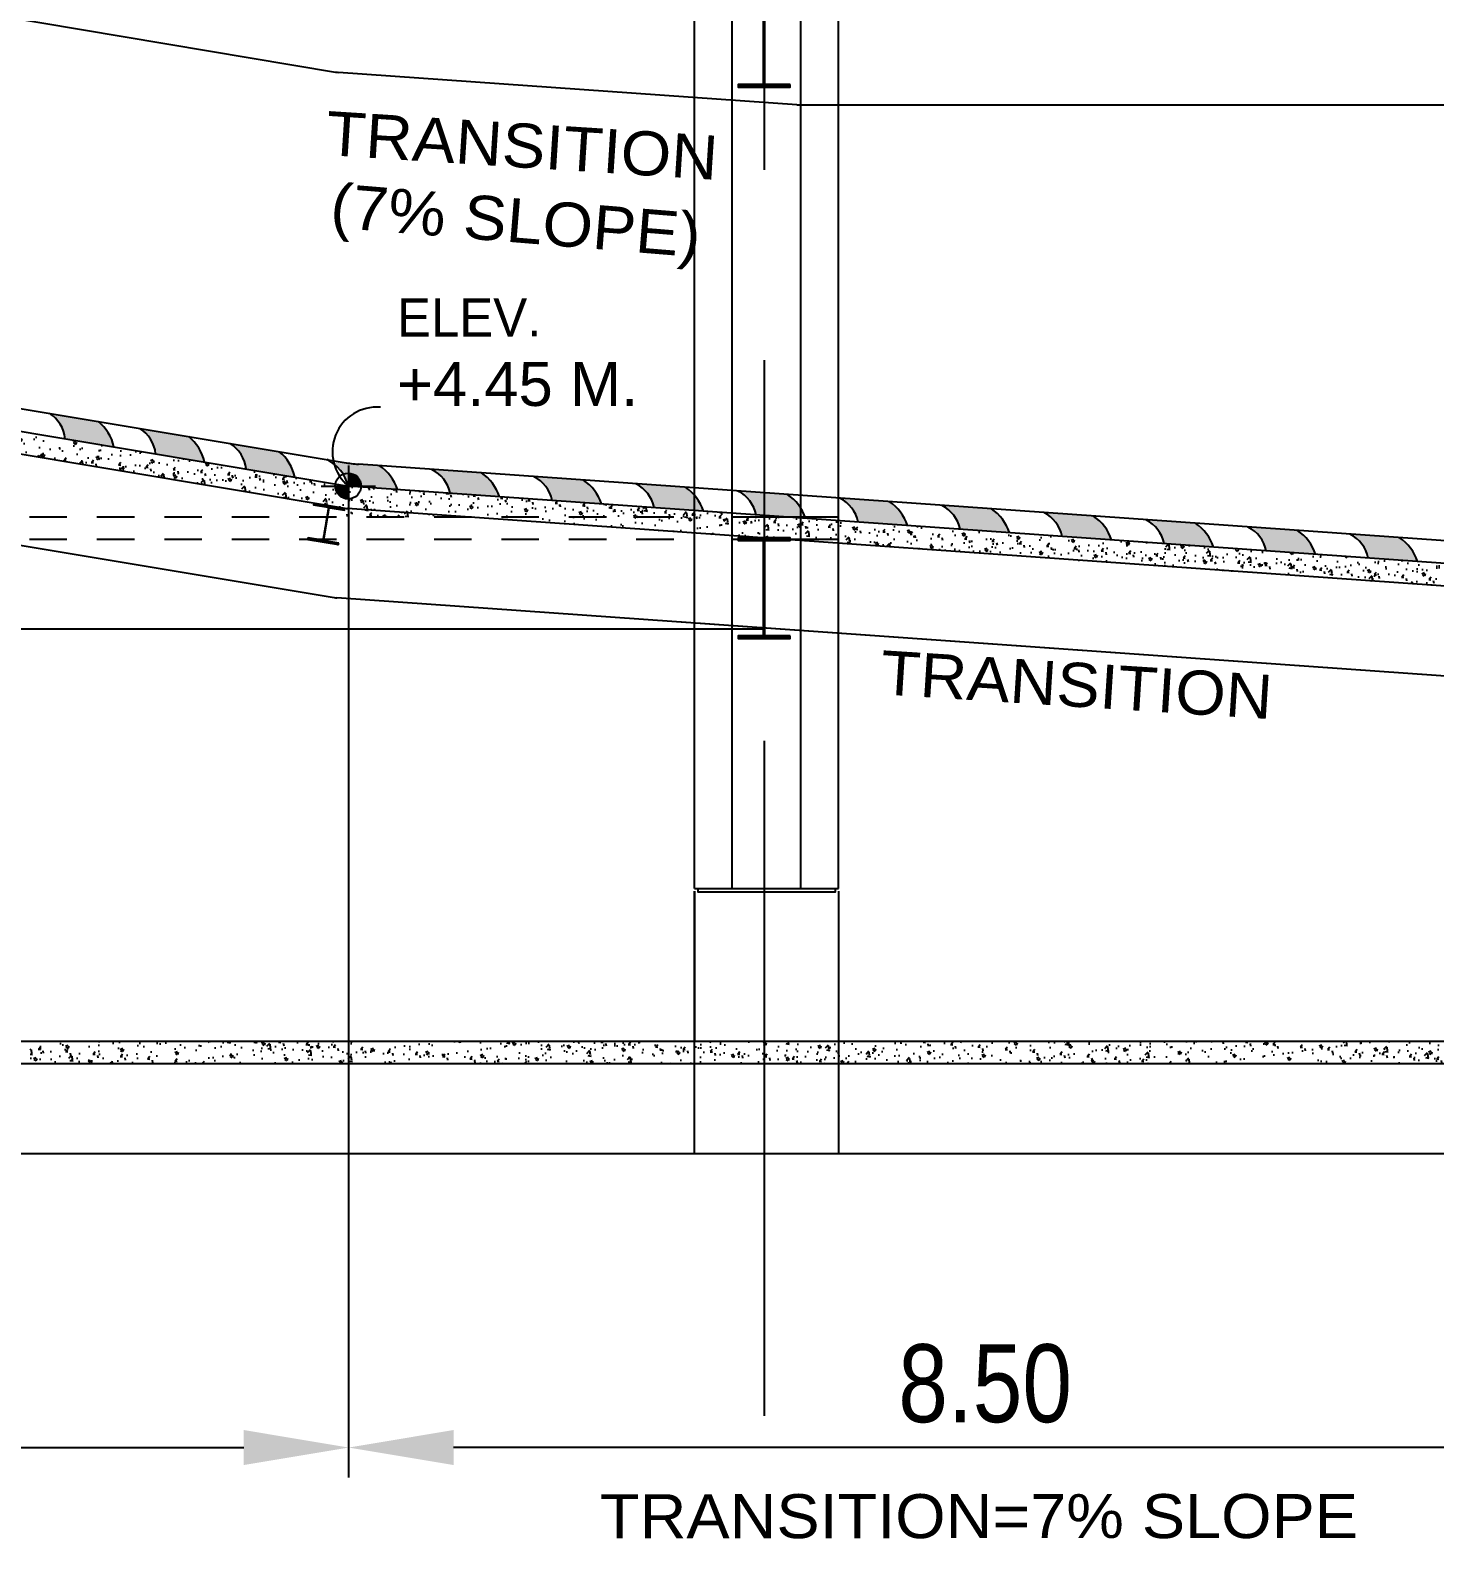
# Model space of a CAD drawing. Header units: millimetres. Extents: x 2148 to 2681, y 758 to 986.
# Drawn here: x 2247.01 to 2251.7, y 851 to 856.03 of the extents above; entities that cross this region are included whole.
import ezdxf

# ---------------------------------------------------------------- set-up
doc = ezdxf.new("R2010")
doc.units = ezdxf.units.MM
doc.linetypes.add('CENTER2', pattern=[28.575, 19.05, -3.175, 3.175, -3.175])
doc.linetypes.add('HIDDEN2', pattern=[0.1875, 0.125, -0.0625])
for name, color, linetype in [('0.4', 121, 'Continuous'), ('4CO', 4, 'Continuous'), ('D', 1, 'Continuous'), ('DR', 7, 'Continuous'), ('hacht', 8, 'Continuous'), ('HATCH', 8, 'Continuous'), ('S_GRID LINES', 252, 'Continuous')]:
    doc.layers.add(name, color=color, linetype=linetype)
doc.styles.add('ARIALNW', font='ARIALN.TTF')
doc.styles.add('MMTX$0$ESMX$0$X-OPTA1D', font='x-opta1d')
doc.dimstyles.new('DIM 200', dxfattribs={"dimtxt": 0.36, "dimasz": 0.35, "dimexe": 0.1, "dimexo": 0, "dimgap": 0.08, "dimtad": 1, "dimlfac": 2, "dimrnd": 0.005, "dimzin": 1, "dimdsep": 46, "dimtxsty": 'ARIALNW', "dimcen": 0.09, "dimclrd": 6, "dimclre": 6, "dimclrt": 13, "dimadec": 0, "dimazin": 0, "dimtfac": 1, "dimtofl": 0, "dimtmove": 2, "dimatfit": 3, "dimfxl": 1, "dimtolj": 1, "dimtzin": 0, "dimarcsym": 0})
pattern_1 = [(50, (330.499465, -680.852695), (0.0910923345, -0.0079695428), [0.009525, -0.104775]), (355, (330.499465, -680.852695), (-0.017621413, 0.0955283214), [0.00762, -0.08382]), (100.451, (330.50706, -680.85336), (0.0734712508, 0.087558344), [0.008095, -0.089045]), (46.1842, (330.49946, -680.8273), (0.1355395204, -0.021021164), [0.0142875, -0.1571625]), (96.6356, (330.51076, -680.82905), (0.118702117, 0.123712778), [0.0121425, -0.1335675]), (351.184, (330.49946, -680.8273), (0.118702303, 0.123712559), [0.01143, -0.12573]), (21, (330.512165, -680.833645), (0.07580744, -0.0511327593), [0.009525, -0.104775]), (326, (330.512165, -680.833645), (0.030901014, 0.092093983), [0.00762, -0.08382]), (71.4514, (330.51848, -680.83791), (0.1067082454, 0.040961429), [0.008095, -0.089045]), (37.5, (330.499465, -680.852695), (0.00154430163, 0.04227751944), [0, -0.082804, 0, -0.08509, 0, -0.0841375]), (7.5, (330.499465, -680.852695), (0.03340983126, 0.0500902874), [0, -0.048514, 0, -0.080899, 0, -0.0320675]), (327.5, (330.471144, -680.852695), (0.0677952976, -0.002864372), [0, -0.03175, 0, -0.09906, 0, -0.131445]), (317.5, (330.458444, -680.852695), (0.0740645907, 0.0127132455), [0, -0.041275, 0, -0.065786, 0, -0.093345])]

# ---------------------------------------------------------------- blocks, each defined once
blk = doc.blocks.new('*D2276')
at = {"layer": 'D', "color": 6, "lineweight": -2, "transparency": 16777216}
for p, q in [((2248.0776, 854.5095), (2248.0776, 851.2009)), ((2252.3255, 854.2095), (2252.3255, 851.2009)), ((2251.9755, 851.3009), (2248.4276, 851.3009))]:
    blk.add_line(p, q, dxfattribs=at)
at = {"layer": 'D', "color": 6, "transparency": 16777216}
for points in [[(2248.4276, 851.3593), (2248.4276, 851.2426), (2248.0776, 851.3009)], [(2251.9755, 851.3593), (2251.9755, 851.2426), (2252.3255, 851.3009)]]:
    blk.add_solid(points, dxfattribs=at)
at = {"layer": 'Defpoints', "color": 0, "transparency": 16777216}
for p in [(2248.0776, 854.5095, 0), (2252.3255, 854.2095, 0), (2248.0776, 851.3009)]:
    blk.add_point(p, dxfattribs=at)
at = {"layer": 'D', "color": 13, "transparency": 16777216, "insert": (2250.2016, 851.5137), "char_height": 0.26, "attachment_point": 5, "style": 'ARIALNW'}
blk.add_mtext('\\A1;8.50', dxfattribs=at)
blk = doc.blocks.new('*D2280')
at = {"layer": 'D', "color": 6, "lineweight": -2, "transparency": 16777216}
for p, q in [((2239.6152, 855.9222), (2239.6152, 851.2009)), ((2248.0776, 854.0326), (2248.0776, 851.2009)), ((2239.9652, 851.3009), (2247.7276, 851.3009))]:
    blk.add_line(p, q, dxfattribs=at)
at = {"layer": 'D', "color": 6, "transparency": 16777216}
for points in [[(2239.9652, 851.3593), (2239.9652, 851.2426), (2239.6152, 851.3009)], [(2247.7276, 851.3593), (2247.7276, 851.2426), (2248.0776, 851.3009)]]:
    blk.add_solid(points, dxfattribs=at)
at = {"layer": 'Defpoints', "color": 0, "transparency": 16777216}
for p in [(2239.6152, 855.9222), (2248.0776, 854.0326), (2248.0776, 851.3009)]:
    blk.add_point(p, dxfattribs=at)
at = {"layer": 'D', "color": 13, "transparency": 16777216, "insert": (2243.8464, 851.5137), "char_height": 0.26, "attachment_point": 5, "style": 'ARIALNW'}
blk.add_mtext('\\A1;16.95', dxfattribs=at)
blk = doc.blocks.new('CROSS')
for points in [[(1929.661, 1536.438), (1929.661, 1536.31), (1929.784, 1536.31, 0.403523)], [(1929.661, 1536.182), (1929.661, 1536.31), (1929.527, 1536.31, 0.424985)]]:
    blk.add_hatch(color=2).paths.add_polyline_path(points)
at = {"color": 2}
for p, q in [((1929.661, 1536.104), (1929.661, 1536.512)), ((1929.388, 1536.31), (1929.927, 1536.31))]:
    blk.add_line(p, q, dxfattribs=at)
blk.add_circle((1929.656, 1536.31), 0.128, dxfattribs=at)

msp = doc.modelspace()

# ---------------------------------------------------------------- hatches: boundary and pattern name
at = {"layer": 'D'}
h = msp.add_hatch(dxfattribs=at)
h.set_pattern_fill('AR-CONC', color=256, scale=0.0005, style=0)
h.set_pattern_definition(pattern_1)
h.paths.add_polyline_path([(2247.2254167, 854.5757397), (2247.2632282, 854.6454653), (2246.0511678, 854.8478068), (2246.0279574, 854.7756437)])
h = msp.add_hatch(dxfattribs=at)
h.set_pattern_fill('DOTS', color=256, scale=0.001, angle=-1.4129628, style=0)
h.set_pattern_definition([(358.58703721, (281.5013242, -631.4477747), (0.0008326537856, 0.0015674447314), [0, -0.0015875])])
h.paths.add_polyline_path([(2247.242208, 854.7250123), (2247.0788934, 854.7522761, -0.226428862), (2247.1317369, 854.6674165), (2247.294406, 854.6402605, 0.168391638)])
h = msp.add_hatch(dxfattribs=at)
h.set_pattern_fill('DOTS', color=256, scale=0.001, angle=-1.4129628, style=0)
h.set_pattern_definition([(358.58703721, (281.8031473, -631.4981611), (0.0008326537856, 0.0015674447314), [0, -0.0015875])])
h.paths.add_polyline_path([(2247.544031, 854.674626), (2247.3807164, 854.7018897, -0.226428862), (2247.43356, 854.6170301), (2247.5962291, 854.5898741, 0.168391638)])
h = msp.add_hatch(dxfattribs=at)
h.set_pattern_fill('AR-CONC', color=256, scale=0.0005, style=0)
h.set_pattern_definition(pattern_1)
h.paths.add_polyline_path([(2247.2632282, 854.6454653), (2247.2254167, 854.5757397), (2248.0659711, 854.4354174), (2248.0775967, 854.5095145)])
h = msp.add_hatch(dxfattribs=at)
h.set_pattern_fill('DOTS', color=256, scale=0.001, angle=-1.4129628, style=0)
h.set_pattern_definition([(358.58703721, (282.1049703, -631.5485475), (0.0008326537856, 0.0015674447314), [0, -0.0015875])])
h.paths.add_polyline_path([(2247.8458541, 854.6242396), (2247.6825395, 854.6515033, -0.226428862), (2247.735383, 854.5666437), (2247.8980521, 854.5394877, 0.168391638)])
at = {"layer": 'D', "extrusion": (2.04865e-08, -2.09146e-09, 1)}
h = msp.add_hatch(dxfattribs=at)
h.set_pattern_fill('DOTS', color=256, scale=0.001, angle=4.0252699, style=0)
h.set_pattern_definition([(4.02526987, (432.135745, -811.204397), (0.0006803551272, 0.0016393023557), [0, -0.0015875])])
h.paths.add_polyline_path([(2248.1802387, 854.577453), (2248.0150753, 854.5891163, -0.226428862), (2248.0757234, 854.5096468), (2248.240234, 854.4980296, 0.168391638)])
h = msp.add_hatch(dxfattribs=at)
h.set_pattern_fill('DOTS', color=256, scale=0.001, angle=4.0252699, style=0)
h.set_pattern_definition([(4.02526987, (432.4761862, -811.2284378), (0.0006803551272, 0.0016393023557), [0, -0.0015875])])
h.paths.add_polyline_path([(2248.5206799, 854.5534122), (2248.3555166, 854.5650755, -0.226428862), (2248.4161646, 854.485606), (2248.5806752, 854.4739888, 0.168391638)])
h = msp.add_hatch(dxfattribs=at)
h.set_pattern_fill('DOTS', color=256, scale=0.001, angle=4.0252699, style=0)
h.set_pattern_definition([(4.02526987, (432.8166274, -811.2524786), (0.0006803551272, 0.0016393023557), [0, -0.0015875])])
h.paths.add_polyline_path([(2248.8611211, 854.5293714), (2248.6959578, 854.5410347, -0.226428862), (2248.7566058, 854.4615651), (2248.9211164, 854.4499479, 0.168391638)])
h = msp.add_hatch(dxfattribs=at)
h.set_pattern_fill('DOTS', color=256, scale=0.001, angle=4.0252699, style=0)
h.set_pattern_definition([(4.02526987, (433.1570686, -811.2765194), (0.0006803551272, 0.0016393023557), [0, -0.0015875])])
h.paths.add_polyline_path([(2249.2015623, 854.5053305), (2249.036399, 854.5169938, -0.226428862), (2249.097047, 854.4375243), (2249.2615576, 854.4259071, 0.168391638)])
at = {"layer": 'D'}
h = msp.add_hatch(dxfattribs=at)
h.set_pattern_fill('AR-CONC', color=256, scale=0.0005, style=0)
h.set_pattern_definition(pattern_1)
h.paths.add_polyline_path([(2248.0775967, 854.5095145), (2248.0615217, 854.4070589), (2249.2320298, 854.4070589), (2249.2320298, 854.4279923)])
at = {"layer": 'D', "extrusion": (2.04865e-08, -2.09146e-09, 1)}
h = msp.add_hatch(dxfattribs=at)
h.set_pattern_fill('DOTS', color=256, scale=0.001, angle=4.0252699, style=0)
h.set_pattern_definition([(4.02526987, (433.4975098, -811.3005603), (0.0006803551272, 0.0016393023557), [0, -0.0015875])])
h.paths.add_polyline_path([(2249.5420036, 854.4812897), (2249.3768402, 854.492953, -0.226428862), (2249.4374882, 854.4134835), (2249.6019988, 854.4018663, 0.168391638)])
h = msp.add_hatch(dxfattribs=at)
h.set_pattern_fill('DOTS', color=256, scale=0.001, angle=4.0252699, style=0)
h.set_pattern_definition([(4.02526987, (433.837951, -811.3246011), (0.0006803551272, 0.0016393023557), [0, -0.0015875])])
h.paths.add_polyline_path([(2249.8824448, 854.4572489), (2249.7172814, 854.4689122, -0.226428862), (2249.7779294, 854.3894426), (2249.94244, 854.3778254, 0.168391638)])
at = {"layer": 'D'}
h = msp.add_hatch(dxfattribs=at)
h.set_pattern_fill('AR-CONC', color=256, scale=0.0005, style=0)
h.set_pattern_definition(pattern_1)
h.paths.add_polyline_path([(2249.7123437, 854.3326323), (2249.7123437, 854.3940741), (2249.5863239, 854.4029732), (2249.5863239, 854.3326323)])
h.paths.add_polyline_path([(2249.5284665, 854.4070589), (2249.4640385, 854.4070589), (2249.4640385, 854.3364218), (2249.550672, 854.3364218), (2249.550672, 854.3326323), (2249.5863239, 854.3326323), (2249.5863239, 854.4029732)])
h.paths.add_polyline_path([(2249.4640385, 854.4070589), (2249.3574243, 854.4070589), (2249.3574243, 854.3439505), (2249.4640385, 854.3364218)])
h.paths.add_polyline_path([(2249.3574243, 854.4191373), (2249.2320298, 854.4279923), (2249.2320298, 854.3528055), (2249.3574243, 854.3439505)])
at = {"layer": 'D', "extrusion": (2.04865e-08, -2.09146e-09, 1)}
h = msp.add_hatch(dxfattribs=at)
h.set_pattern_fill('DOTS', color=256, scale=0.001, angle=4.0252699, style=0)
h.set_pattern_definition([(4.02526987, (434.1783922, -811.348642), (0.0006803551272, 0.0016393023557), [0, -0.0015875])])
h.paths.add_polyline_path([(2250.222886, 854.433208), (2250.0577226, 854.4448713, -0.226428862), (2250.1183707, 854.3654018), (2250.2828812, 854.3537846, 0.168391638)])
h = msp.add_hatch(dxfattribs=at)
h.set_pattern_fill('DOTS', color=256, scale=0.001, angle=4.0252699, style=0)
h.set_pattern_definition([(4.02526987, (434.5188334, -811.3726828), (0.0006803551272, 0.0016393023557), [0, -0.0015875])])
h.paths.add_polyline_path([(2250.5633272, 854.4091672), (2250.3981638, 854.4208305, -0.226428862), (2250.4588119, 854.3413609), (2250.6233224, 854.3297438, 0.168391638)])
at = {"layer": 'D'}
h = msp.add_hatch(dxfattribs=at)
h.set_pattern_fill('AR-CONC', color=256, scale=0.0005, style=0)
h.set_pattern_definition(pattern_1)
h.paths.add_polyline_path([(2249.2320298, 854.3528055), (2249.2320298, 854.4070589), (2248.46375, 854.4070589)])
h = msp.add_hatch(dxfattribs=at)
h.set_pattern_fill('AR-CONC', color=256, scale=0.0005, style=0)
h.set_pattern_definition(pattern_1)
h.paths.add_polyline_path([(2250.7000596, 854.3243248), (2249.7123437, 854.3940741), (2249.7123437, 854.3188873), (2250.7000596, 854.2491381)])
at = {"layer": 'D', "extrusion": (2.04865e-08, -2.09146e-09, 1)}
h = msp.add_hatch(dxfattribs=at)
h.set_pattern_fill('DOTS', color=256, scale=0.001, angle=4.0252699, style=0)
h.set_pattern_definition([(4.02526987, (434.8592747, -811.3967236), (0.0006803551272, 0.0016393023557), [0, -0.0015875])])
h.paths.add_polyline_path([(2250.9037684, 854.3851264), (2250.738605, 854.3967896, -0.226428862), (2250.7992531, 854.3173201), (2250.9637636, 854.3057029, 0.168391638)])
h = msp.add_hatch(dxfattribs=at)
h.set_pattern_fill('DOTS', color=256, scale=0.001, angle=4.0252699, style=0)
h.set_pattern_definition([(4.02526987, (435.1997159, -811.4207645), (0.0006803551272, 0.0016393023557), [0, -0.0015875])])
h.paths.add_polyline_path([(2251.2442096, 854.3610855), (2251.0790462, 854.3727488, -0.226428862), (2251.1396943, 854.2932793), (2251.3042049, 854.2816621, 0.168391638)])
at = {"layer": 'D'}
h = msp.add_hatch(dxfattribs=at)
h.set_pattern_fill('AR-CONC', color=256, scale=0.0005, style=0)
h.set_pattern_definition(pattern_1)
h.paths.add_polyline_path([(2251.7700698, 854.2487642), (2250.7000596, 854.3243248), (2250.7000596, 854.2491381), (2251.7700698, 854.1735775)])
at = {"layer": 'D', "extrusion": (2.04865e-08, -2.09146e-09, 1)}
h = msp.add_hatch(dxfattribs=at)
h.set_pattern_fill('DOTS', color=256, scale=0.001, angle=4.0252699, style=0)
h.set_pattern_definition([(4.02526987, (435.540157, -811.4448053), (0.0006803551272, 0.0016393023557), [0, -0.0015875])])
h.paths.add_polyline_path([(2251.5846508, 854.3370447), (2251.4194874, 854.348708, -0.226428862), (2251.4801355, 854.2692384), (2251.6446461, 854.2576212, 0.168391638)])
at = {"layer": 'D'}
h = msp.add_hatch(dxfattribs=at)
h.set_pattern_fill('AR-CONC', color=256, scale=0.0005, style=0)
h.set_pattern_definition(pattern_1)
h.paths.add_polyline_path([(2248.3697325, 852.6570589), (2247.0148105, 852.6570589), (2247.0148105, 852.5820589), (2248.3697325, 852.5820589)])
h = msp.add_hatch(dxfattribs=at)
h.set_pattern_fill('AR-CONC', color=256, scale=0.0005, style=0)
h.set_pattern_definition(pattern_1)
h.paths.add_polyline_path([(2249.6572611, 852.6570589), (2248.3697325, 852.6570589), (2248.3697325, 852.5820589), (2249.6572611, 852.5820589)])
h = msp.add_hatch(dxfattribs=at)
h.set_pattern_fill('AR-CONC', color=256, scale=0.0005, style=0)
h.set_pattern_definition(pattern_1)
h.paths.add_polyline_path([(2250.7893521, 852.6570589), (2249.6572611, 852.6570589), (2249.6572611, 852.5820589), (2250.7893521, 852.5820589)])
h = msp.add_hatch(dxfattribs=at)
h.set_pattern_fill('AR-CONC', color=256, scale=0.0005, style=0)
h.set_pattern_definition(pattern_1)
h.paths.add_polyline_path([(2252.1465157, 852.6570589), (2250.7915938, 852.6570589), (2250.7915938, 852.5820589), (2252.1465157, 852.5820589)])
at = {"layer": 'HATCH', "ltscale": 0.5}
h = msp.add_hatch(dxfattribs=at)
h.set_pattern_fill('ANSI31', color=256, scale=0.008573, style=0)
h.set_pattern_definition([(45, (70614.1144647, 3212.4725733), (-0.000757771095196, 0.000757771095196), [])])
edge = h.paths.add_edge_path()
edge.add_line((2249.5506721, 855.849138), (2249.4698204, 855.849138))
edge.add_arc((2249.4698204, 855.8524813), 0.0033433, 174.0972671, 269.9999999, ccw=False)
edge.add_line((2249.4664948, 855.8528251), (2249.4664948, 856.0699833))
edge.add_arc((2249.4698204, 856.0703272), 0.0033433, 89.6345545, 185.9027327, ccw=False)
edge.add_line((2249.4698418, 856.0736704), (2249.5506721, 856.0736704))
edge.add_line((2249.5506721, 856.0736704), (2249.5506721, 856.0822436))
edge.add_line((2249.5506721, 856.0822436), (2249.3774051, 856.0822436))
edge.add_line((2249.3774051, 856.0822436), (2249.3774051, 856.0736704))
edge.add_line((2249.3774051, 856.0736704), (2249.4580003, 856.0736704))
edge.add_arc((2249.4580216, 856.0703272), 0.0033433, -4.2920934, 90.3654452, ccw=False)
edge.add_line((2249.4613555, 856.0700769), (2249.4613555, 855.8527315))
edge.add_arc((2249.4580216, 855.8524813), 0.0033433, -89.9999996, 4.2920937, ccw=False)
edge.add_line((2249.4580216, 855.849138), (2249.3774051, 855.849138))
edge.add_line((2249.3774051, 855.849138), (2249.3774051, 855.8405648))
edge.add_line((2249.3774051, 855.8405648), (2249.5506721, 855.8405648))
edge.add_line((2249.5506721, 855.8405648), (2249.5506721, 855.849138))
h = msp.add_hatch(dxfattribs=at)
h.set_pattern_fill('ANSI31', color=256, scale=0.005144, angle=-9.564972, style=0)
h.set_pattern_definition([(35.4350279525, (42931.4885433, -4567.2705731), (-0.000372792408827, 0.000523891289749), [])])
edge = h.paths.add_edge_path()
edge.add_line((2248.0446578, 854.3191358), (2247.9968212, 854.3271967))
edge.add_arc((2247.9971545, 854.3291748), 0.002006, 164.532295, 260.4350279, ccw=False)
edge.add_line((2247.9952212, 854.3297098), (2248.0130495, 854.4355101))
edge.add_arc((2248.0150513, 854.4353819), 0.002006, 80.0695825, 176.3377607, ccw=False)
edge.add_line((2248.0153973, 854.4373579), (2248.0632213, 854.4292991))
edge.add_line((2248.0632213, 854.4292991), (2248.064076, 854.4343715))
edge.add_line((2248.064076, 854.4343715), (2247.9615611, 854.4516462))
edge.add_line((2247.9615611, 854.4516462), (2247.9607063, 854.4465738))
edge.add_line((2247.9607063, 854.4465738), (2248.0083912, 854.4385385))
edge.add_arc((2248.0080705, 854.4365583), 0.002006, -13.8570655, 80.8004731, ccw=False)
edge.add_line((2248.0100181, 854.4360778), (2247.9921711, 854.3301668))
edge.add_arc((2247.9901736, 854.3303511), 0.002006, 260.4350283, 354.7271216, ccw=False)
edge.add_line((2247.9898403, 854.328373), (2247.9421429, 854.3364104))
edge.add_line((2247.9421429, 854.3364104), (2247.9412881, 854.331338))
edge.add_line((2247.9412881, 854.331338), (2248.0438031, 854.3140634))
edge.add_line((2248.0438031, 854.3140634), (2248.0446578, 854.3191358))
h = msp.add_hatch(dxfattribs=at)
h.set_pattern_fill('ANSI31', color=256, scale=0.008573, style=0)
h.set_pattern_definition([(45, (70614.1144645, 3210.7267515), (-0.000757771095196, 0.000757771095196), [])])
edge = h.paths.add_edge_path()
edge.add_line((2249.550672, 854.0097734), (2249.4698203, 854.0097734))
edge.add_arc((2249.4698203, 854.0131167), 0.0033433, 174.0972671, 269.9999999, ccw=False)
edge.add_line((2249.4664947, 854.0134605), (2249.4664947, 854.3241615))
edge.add_arc((2249.4698203, 854.3245053), 0.0033433, 89.6345545, 185.9027327, ccw=False)
edge.add_line((2249.4698416, 854.3278486), (2249.550672, 854.3278486))
edge.add_line((2249.550672, 854.3278486), (2249.550672, 854.3364218))
edge.add_line((2249.550672, 854.3364218), (2249.377405, 854.3364218))
edge.add_line((2249.377405, 854.3364218), (2249.377405, 854.3278486))
edge.add_line((2249.377405, 854.3278486), (2249.4580001, 854.3278486))
edge.add_arc((2249.4580215, 854.3245053), 0.0033433, -4.2920934, 90.3654452, ccw=False)
edge.add_line((2249.4613554, 854.3242551), (2249.4613554, 854.0133669))
edge.add_arc((2249.4580215, 854.0131167), 0.0033433, -89.9999996, 4.2920936, ccw=False)
edge.add_line((2249.4580215, 854.0097734), (2249.377405, 854.0097734))
edge.add_line((2249.377405, 854.0097734), (2249.377405, 854.0012002))
edge.add_line((2249.377405, 854.0012002), (2249.550672, 854.0012002))
edge.add_line((2249.550672, 854.0012002), (2249.550672, 854.0097734))

# ---------------------------------------------------------------- linework, layer by layer
at = {"color": 2}
for p, q in [((2239.5910116, 855.8502283, 0), (2248.0659711, 854.4354174, 0)), ((2252.3176163, 854.1349115, 0), (2248.073498, 854.4346172, 0))]:
    msp.add_line(p, q, dxfattribs=at)
at = {"ltscale": 0.05}
for p, q in [((2249.2320298, 853.1665704, 0), (2249.7123437, 853.1665704, 0)), ((2249.2320298, 853.1665704, -0.0000001), (2249.7123437, 853.1665704, -0.0000001)), ((2249.3574243, 853.1665704, 0), (2249.5863239, 853.1665704, 0))]:
    msp.add_line(p, q, dxfattribs=at)
at = {"color": 2}
for centre in [(2248.0504803, 855.9898303, 0.0000042), (2248.0805422, 854.5343688, 0.0000042)]:
    msp.add_arc(centre, 0.1, 260.5224335, 265.9606662, dxfattribs=at)
at = {"layer": '0.4', "color": 4, "ltscale": 0.5}
for p in [(2239.6151654, 855.9222339, 0), (2252.3255285, 854.2095396, 0)]:
    msp.add_line(p, (2248.0775967, 854.5095145, 0), dxfattribs=at)
at = {"layer": '4CO', "ltscale": 0.5}
for p, q in [((2249.2320298, 853.1570589, 0), (2249.2320298, 852.6570589, 0)), ((2249.7123437, 853.1570589, 0), (2249.7123437, 852.6570589, 0))]:
    msp.add_line(p, q, dxfattribs=at)
at = {"layer": '4CO'}
msp.add_line((2227.2125681, 852.2820589, 0), (2267.1456486, 852.2820589, 0), dxfattribs=at)
at = {"layer": 'D', "color": 8, "ltscale": 0.5}
for p, q in [((2249.2320298, 853.1665704, -0.0000001), (2249.2320298, 859.5820589, -0.0000001)), ((2249.7123437, 853.1665704, 0), (2249.7123437, 859.5820589, 0))]:
    msp.add_line(p, q, dxfattribs=at)
at = {"layer": 'D', "color": 3, "ltscale": 0.5}
for p, q in [((2249.3574243, 853.1665704, 0), (2249.3574243, 859.5820589, 0)), ((2249.5863239, 853.1665704, 0), (2249.5863239, 859.5820589, 0))]:
    msp.add_line(p, q, dxfattribs=at)
at = {"layer": 'D', "ltscale": 0.5}
for p, q in [((2249.2317184, 853.1665704, 0), (2249.7120298, 853.1665704, 0)), ((2249.2320298, 853.1665704, 0), (2249.7123411, 853.1665704, 0))]:
    msp.add_line(p, q, dxfattribs=at)
at = {"layer": 'D', "color": 3, "ltscale": 0.5}
for points, elevation in [([(2249.5506721, 855.849138), (2249.4698204, 855.849138, -0.444720244), (2249.4664948, 855.8528251), (2249.4664948, 856.0699833, -0.446631522), (2249.4698418, 856.0736704), (2249.5506721, 856.0736704), (2249.5506721, 856.0822436), (2249.3774051, 856.0822436), (2249.3774051, 856.0736704), (2249.4580003, 856.0736704, -0.438228127), (2249.4613555, 856.0700769), (2249.4613555, 855.8527315, -0.436328672), (2249.4580216, 855.849138), (2249.3774051, 855.849138), (2249.3774051, 855.8405648), (2249.5506721, 855.8405648)], 0), ([(2248.0446578, 854.3191358), (2247.9968212, 854.3271967, -0.444720244), (2247.9952212, 854.3297098), (2248.0130495, 854.4355101, -0.446631522), (2248.0153973, 854.4373579), (2248.0632213, 854.4292991), (2248.064076, 854.4343715), (2247.9615611, 854.4516462), (2247.9607063, 854.4465738), (2248.0083912, 854.4385385, -0.438228127), (2248.0100181, 854.4360778), (2247.9921711, 854.3301668, -0.436328672), (2247.9898403, 854.328373), (2247.9421429, 854.3364104), (2247.9412881, 854.331338), (2248.0438031, 854.3140634)], -0.0000004), ([(2249.550672, 854.0097734), (2249.4698203, 854.0097734, -0.444720244), (2249.4664947, 854.0134605), (2249.4664947, 854.3241615, -0.446631522), (2249.4698416, 854.3278486), (2249.550672, 854.3278486), (2249.550672, 854.3364218), (2249.377405, 854.3364218), (2249.377405, 854.3278486), (2249.4580001, 854.3278486, -0.438228127), (2249.4613554, 854.3242551), (2249.4613554, 854.0133669, -0.436328672), (2249.4580215, 854.0097734), (2249.377405, 854.0097734), (2249.377405, 854.0012002), (2249.550672, 854.0012002)], 0)]:
    msp.add_lwpolyline(points, format="xyb", close=True, dxfattribs=dict(at, elevation=elevation))
at = {"layer": 'D', "color": 3, "ltscale": 0.5, "elevation": 0}
msp.add_lwpolyline([(2249.2437835, 853.1665704), (2249.7008498, 853.1665704), (2249.7008498, 853.1546654), (2249.2437835, 853.1546654)], close=True, dxfattribs=at)
at = {"layer": 'D'}
for centre, radius, start, end in [((2248.1722015, 854.6241304, 0), 0.1488699, 85.6933514, 230.4649415), ((2247.0164254, 854.6544931, 0.0000015), 0.1160335, 6.3946623, 57.4277923), ((2247.1460494, 854.6073388, 0.0000015), 0.1519656, 12.5116958, 50.7455263), ((2247.3182484, 854.6041067, 0.0000015), 0.1160335, 6.3946623, 57.4277923), ((2247.4478724, 854.5569524, 0.0000015), 0.1519656, 12.5116958, 50.7455263), ((2247.6200714, 854.5537203, 0.0000015), 0.1160335, 6.3946623, 57.4277923), ((2247.7496954, 854.5065661, 0.0000015), 0.1519656, 12.5116958, 50.7455263)]:
    msp.add_arc(centre, radius, start, end, dxfattribs=at)
at = {"layer": 'D', "extrusion": (2.04865e-08, -2.09146e-09, 1)}
for centre, radius, start, end in [((2247.9473335, 854.4790699, 0.0000442), 0.1319807, 13.3958378, 63.9198814), ((2248.0956651, 854.451196, 0.0000443), 0.1519656, 17.9499285, 56.1837589), ((2248.3025969, 854.4618124, 0.0000443), 0.1160335, 11.8328949, 62.866025), ((2248.4361064, 854.4271552, 0.0000443), 0.1519656, 17.9499285, 56.1837589), ((2248.6430381, 854.4377715, 0.0000443), 0.1160335, 11.8328949, 62.866025), ((2248.7765476, 854.4031143, 0.0000443), 0.1519656, 17.9499285, 56.1837589), ((2248.9834793, 854.4137307, 0.0000443), 0.1160335, 11.8328949, 62.866025), ((2249.1169888, 854.3790735, 0.0000443), 0.1519656, 17.9499285, 56.1837589), ((2249.3239205, 854.3896899, 0.0000443), 0.1160335, 11.8328949, 62.866025), ((2249.45743, 854.3550326, 0.0000443), 0.1519656, 17.9499285, 56.1837589), ((2249.6643617, 854.365649, 0.0000443), 0.1160335, 11.8328949, 62.866025), ((2249.7978712, 854.3309918, 0.0000443), 0.1519656, 17.9499285, 56.1837589), ((2250.0048029, 854.3416082, 0.0000444), 0.1160335, 11.8328949, 62.866025), ((2250.1383124, 854.306951, 0.0000444), 0.1519656, 17.9499285, 56.1837589), ((2250.3452441, 854.3175674, 0.0000444), 0.1160335, 11.8328949, 62.866025), ((2250.4787536, 854.2829101, 0.0000444), 0.1519656, 17.9499285, 56.1837589), ((2250.6856853, 854.2935265, 0.0000444), 0.1160335, 11.8328949, 62.866025), ((2250.8191948, 854.2588693, 0.0000444), 0.1519656, 17.9499285, 56.1837589), ((2251.0261265, 854.2694857, 0.0000444), 0.1160335, 11.8328949, 62.866025), ((2251.159636, 854.2348285, 0.0000444), 0.1519656, 17.9499285, 56.1837589), ((2251.3665677, 854.2454448, 0.0000444), 0.1160335, 11.8328949, 62.866025), ((2251.5000772, 854.2107876, 0.0000444), 0.1519656, 17.9499285, 56.1837589)]:
    msp.add_arc(centre, radius, start, end, dxfattribs=at)
at = {"layer": 'DR', "ltscale": 0.5}
for p, q in [((2249.3574243, 854.4070589, 0), (2249.7123437, 854.4070589, 0)), ((2249.3574243, 854.3326323, 0), (2249.7123437, 854.3326323, 0)), ((2249.2307188, 853.1570589, 0), (2249.2307188, 852.2820589, 0)), ((2249.7123437, 853.1570589, 0), (2249.7123437, 852.2820589, 0)), ((2227.2125681, 852.6570589, 0), (2262.4508104, 852.6570589, 0)), ((2227.2125681, 852.5820589, 0), (2262.4508104, 852.5820589, 0))]:
    msp.add_line(p, q, dxfattribs=at)
at = {"layer": 'hacht', "color": 8, "ltscale": 0.5}
for p, q in [((2239.7974897, 857.2662017, 0), (2248.0340142, 855.8911953, 0)), ((2239.6475683, 855.9928625, 0), (2248.0630105, 854.5879875, 0)), ((2249.5730997, 855.7820589, 0), (2248.0434362, 855.8900787, 0)), ((2249.5730997, 855.7820589, 0), (2262.4508104, 855.7820589, 0)), ((2249.5730997, 855.7820589, 0), (2262.4508104, 855.7820589, 0)), ((2239.5416131, 855.5543232, 0), (2248.0287311, 854.1374826, 0)), ((2252.3334407, 854.2841676, 0), (2248.1101206, 854.5824046, 0)), ((2252.2859677, 853.8363994, 0), (2248.0381531, 854.1363661, 0)), ((2227.2125681, 854.0326323, 0), (2249.4640385, 854.0326323, 0)), ((2252.2086421, 853.8418599, 0), (2249.1878486, 854.0551783, 0))]:
    msp.add_line(p, q, dxfattribs=at)
for centre, radius in [((2248.1453412, 855.0811625, 0.0000046), 0.5), ((2248.0451972, 854.2361176, 0.0000042), 0.1)]:
    msp.add_arc(centre, radius, 260.5224335, 265.9606662, dxfattribs=at)
at = {"layer": 'HATCH', "linetype": 'HIDDEN2'}
for p, q in [((2227.2125681, 854.4070589, 0), (2249.2320298, 854.4070589, 0)), ((2227.2125681, 854.3326323, 0), (2249.2320298, 854.3326323, 0))]:
    msp.add_line(p, q, dxfattribs=at)
at = {"layer": 'S_GRID LINES', "linetype": 'CENTER2', "ltscale": 0.2}
msp.add_line((2249.4640385, 865.0892496, 0), (2249.4640385, 851.406865, 0), dxfattribs=at)

# ---------------------------------------------------------------- block references
at = {"layer": 'D', "xscale": 0.3369599999999764, "yscale": 0.3369599999999764, "zscale": 0.3369599999999764}
msp.add_blockref('CROSS', (1597.8591869, 336.8345503, 0), dxfattribs=at)

# ---------------------------------------------------------------- texts
at = {"color": 2, "style": 'MMTX$0$ESMX$0$X-OPTA1D', "width": 1.1}
for s, rotation, p in [('TRANSITION', 356.3512189, (2247.9984323, 855.6144329, 0)), ('(7%%% SLOPE)', 355.3215447, (2248.0126195, 855.3734078, 0)), ('TRANSITION', 356.3512189, (2249.8488992, 853.8148356, 0)), ('TRANSITION=7%%% SLOPE', 0.0126354, (2248.9164186, 850.9982244, 0))]:
    msp.add_text(s, height=0.147, rotation=rotation, dxfattribs=at).set_placement(p)
at = {"color": 2, "insert": (2248.2391033, 855.1354642, 0), "char_height": 0.147, "width": 3.275374304, "attachment_point": 1, "rotation": 0.0126354, "style": 'MMTX$0$ESMX$0$X-OPTA1D'}
msp.add_mtext('{\\H0.8639x;ELEV.} \\P{\\fArial|b0|i0|c0|p34;+4\\fArial|b0|i0|c238|p34;.\\fArial|b0|i0|c0|p34;45\\fArial|b0|i0|c238|p34; M\\fArial|b0|i0|c0|p34;.}', dxfattribs=at)

# ---------------------------------------------------------------- dimensions: what is measured, and where the dimension line sits
at = {"layer": 'D', "color": 2}
dim = msp.add_linear_dim(base=(2248.0775967, 851.300925, 0), p1=(2239.6151654, 855.9222339, 0), p2=(2248.0775967, 854.0326323, 0), text='16.95', dimstyle='DIM 200', override={"dimtxt": 0.26, "dimfxl": 0.03}, dxfattribs=at)
dim.commit()
dim.dimension.update_dxf_attribs({"geometry": '*D2280', "text_midpoint": (2243.8463811, 851.513674, 0)})
dim = msp.add_linear_dim(base=(2248.0775967, 851.300925, 0), p1=(2252.3255285, 854.2095396, 0), p2=(2248.0775967, 854.5095145, 0), dimstyle='DIM 200', override={"dimtxt": 0.26, "dimfxl": 0.03}, dxfattribs=at)
dim.commit()
dim.dimension.update_dxf_attribs({"geometry": '*D2276', "text_midpoint": (2250.2015626, 851.513674, 0)})

doc.saveas('drawing.dxf')
